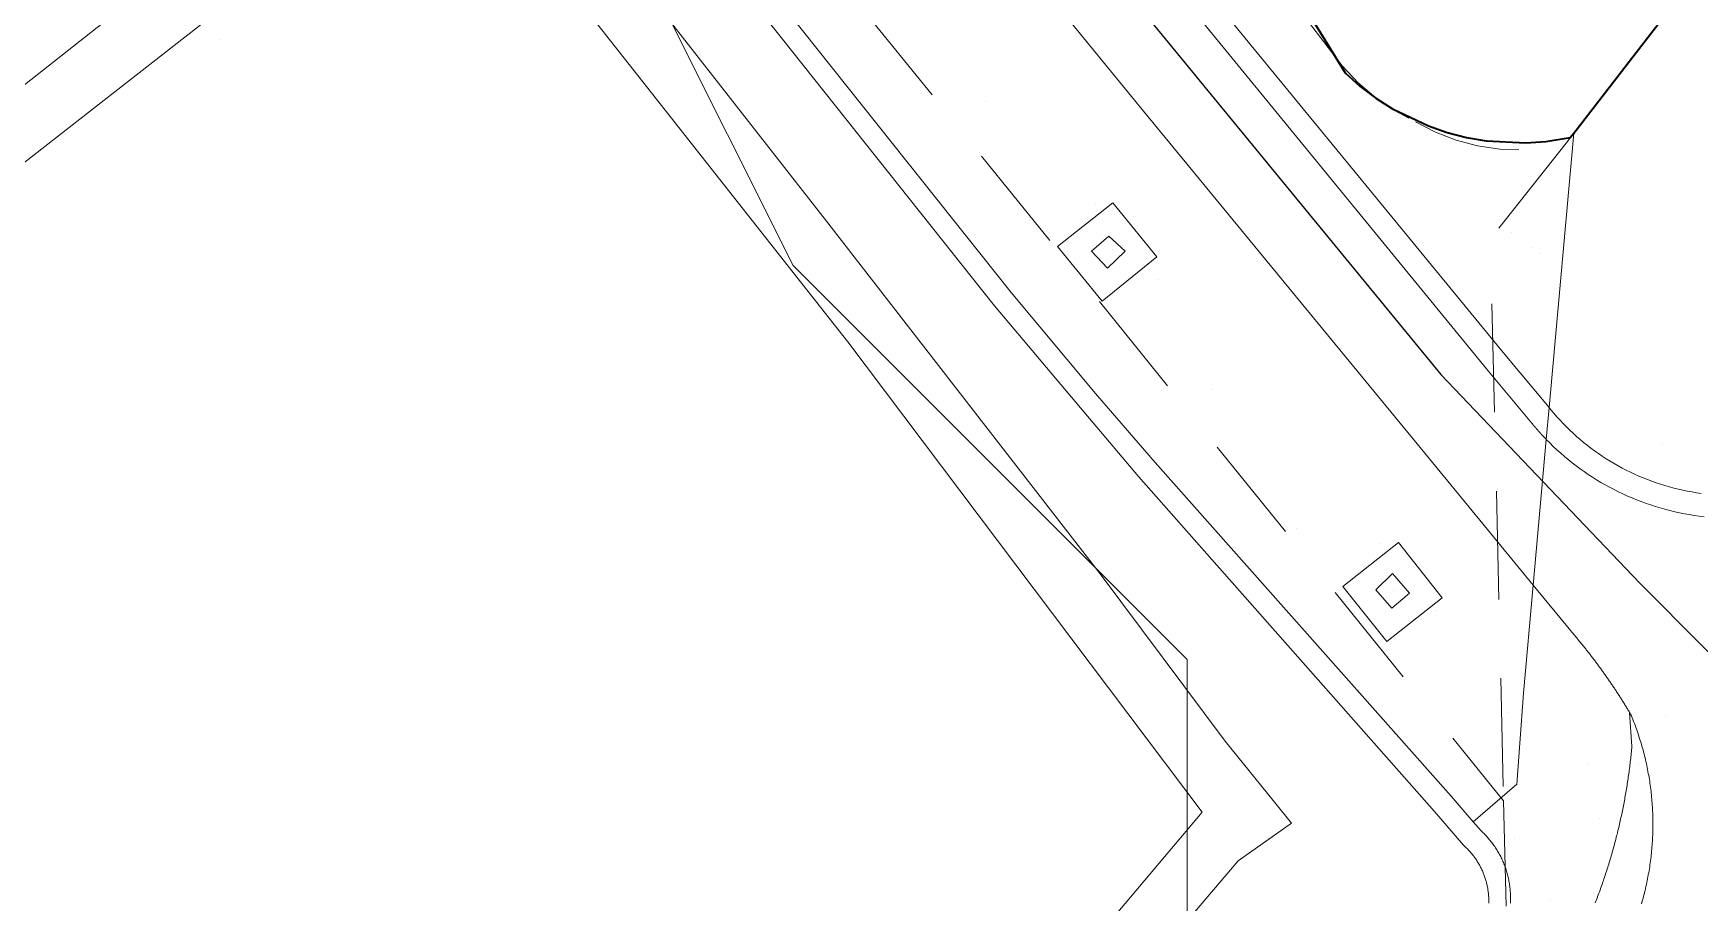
# Model space of a CAD drawing. Header units: metres. Extents: x 0 to 105485, y 0 to 425721.
# Drawn here: x 104873.22 to 104915.51, y 425401.33 to 425423.39 of the extents above; entities that cross this region are included whole.
import ezdxf

# ---------------------------------------------------------------- set-up
doc = ezdxf.new("R2010")
doc.units = ezdxf.units.M
doc.header["$MEASUREMENT"] = 0
doc.linetypes.add('KG-PERCEEL-SO', pattern=[19, 5.5, -4, 5.5, -4])
for name, color, linetype, lineweight in [('B-XX-GK-KADEMUUR-G', 150, 'Continuous', 18), ('B-XX-GR-BOOM-G', 90, 'Continuous', 13), ('B-XX-IE-AFVAL APART PLAATS-G', 7, 'Continuous', 18), ('B-XX-IE-MEUBILAIR-G', 7, 'Continuous', 18), ('B-XX-IE-MEUBILAIR_WATERWEGMEUBILAIR-G', 150, 'Continuous', 18), ('B-XX-KG-GRENS_PERCEEL-G', 150, 'KG-PERCEEL-SO', 18), ('B-XX-KW-KUNSTWERK_STEIGER-G', 170, 'Continuous', 18), ('B-XX-OG-BEBOUWING-G', 7, 'Continuous', 35), ('B-XX-OG-GRENS-G', 7, 'Continuous', 18), ('B-XX-OG-WATER_HAVEN-G', 170, 'Continuous', 18), ('B-XX-VH-GESLOTENVERHARDING-G', 10, 'Continuous', 18), ('B-XX-VH-ONVERHARD_ZAND-G', 210, 'Continuous', 18), ('B-XX-VH-OPENVERHARDING_SIERBESTRATING-G', 90, 'Continuous', 18), ('B-XX-VH-OPENVERHARDING_STRAATBAKSTEEN-G', 90, 'Continuous', 18)]:
    doc.layers.add(name, color=color, linetype=linetype, lineweight=lineweight)
doc.layers.add('GIS-WEGVAKKEN', color=2, linetype='Continuous')

msp = doc.modelspace()

# ---------------------------------------------------------------- linework, layer by layer
at = {"layer": 'B-XX-GK-KADEMUUR-G', "ltscale": 0.5}
for points in [[(104884.391, 425433.117), (104897.616, 425416.479), (104899.794, 425413.891), (104901.267, 425412.148), (104908.78, 425403.648), (104909.511, 425402.791), (104909.511, 425402.791), (104909.53, 425402.774), (104909.549, 425402.757), (104909.568, 425402.739), (104909.586, 425402.722), (104909.605, 425402.704), (104909.623, 425402.685), (104909.64, 425402.667), (104909.658, 425402.648), (104909.675, 425402.629), (104909.692, 425402.61), (104909.709, 425402.591), (104909.725, 425402.571), (104909.741, 425402.551), (104909.757, 425402.531), (104909.773, 425402.511), (104909.788, 425402.491), (104909.803, 425402.47), (104909.818, 425402.449), (104909.833, 425402.428), (104909.847, 425402.407), (104909.861, 425402.385), (104909.874, 425402.363), (104909.888, 425402.342), (104909.901, 425402.32), (104909.914, 425402.297), (104909.926, 425402.275), (104909.938, 425402.252), (104909.95, 425402.23), (104909.961, 425402.207), (104909.973, 425402.184), (104909.984, 425402.161), (104909.994, 425402.137), (104910.004, 425402.114), (104910.014, 425402.09), (104910.024, 425402.067), (104910.033, 425402.043), (104910.042, 425402.019), (104910.051, 425401.995), (104910.059, 425401.97), (104910.067, 425401.946), (104910.075, 425401.922), (104910.082, 425401.897), (104910.089, 425401.872), (104910.096, 425401.848), (104910.102, 425401.823), (104910.108, 425401.798), (104910.113, 425401.773), (104910.119, 425401.748), (104910.124, 425401.723), (104910.128, 425401.698), (104910.132, 425401.672), (104910.136, 425401.647), (104910.14, 425401.622), (104910.143, 425401.596), (104910.146, 425401.571), (104910.149, 425401.545), (104910.151, 425401.52), (104910.153, 425401.494), (104910.154, 425401.469), (104910.155, 425401.443), (104910.156, 425401.418), (104910.156, 425401.392), (104910.156, 425401.366), (104910.156, 425401.341), (104910.156, 425401.315)], [(104910.706, 425401.321), (104910.707, 425401.354), (104910.709, 425401.387), (104910.709, 425401.42), (104910.709, 425401.453), (104910.709, 425401.486), (104910.708, 425401.518), (104910.707, 425401.551), (104910.705, 425401.584), (104910.703, 425401.617), (104910.701, 425401.65), (104910.698, 425401.683), (104910.694, 425401.715), (104910.69, 425401.748), (104910.685, 425401.781), (104910.681, 425401.813), (104910.675, 425401.845), (104910.669, 425401.878), (104910.663, 425401.91), (104910.656, 425401.942), (104910.649, 425401.974), (104910.641, 425402.006), (104910.633, 425402.038), (104910.624, 425402.07), (104910.615, 425402.102), (104910.606, 425402.133), (104910.596, 425402.165), (104910.586, 425402.196), (104910.575, 425402.227), (104910.563, 425402.258), (104910.552, 425402.288), (104910.54, 425402.319), (104910.527, 425402.349), (104910.514, 425402.38), (104910.501, 425402.41), (104910.487, 425402.44), (104910.472, 425402.469), (104910.458, 425402.499), (104910.443, 425402.528), (104910.427, 425402.557), (104910.411, 425402.586), (104910.395, 425402.614), (104910.378, 425402.642), (104910.361, 425402.671), (104910.343, 425402.698), (104910.325, 425402.726), (104910.307, 425402.753), (104910.288, 425402.78), (104910.269, 425402.807), (104910.25, 425402.834), (104910.23, 425402.86), (104910.21, 425402.886), (104910.189, 425402.911), (104910.168, 425402.937), (104910.147, 425402.962), (104910.125, 425402.987), (104910.103, 425403.011), (104910.081, 425403.035), (104910.058, 425403.059), (104910.035, 425403.083), (104910.012, 425403.106), (104909.988, 425403.129), (104909.964, 425403.151), (104909.964, 425403.151), (104909.763, 425403.384), (104909.199, 425404.035), (104901.689, 425412.5), (104900.175, 425414.254), (104898.04, 425416.811), (104884.796, 425433.445)]]:
    msp.add_lwpolyline(points, dxfattribs=at)
at = {"layer": 'B-XX-GR-BOOM-G', "color": 0, "true_color": 0x604a38}
for points in [[(104900.603, 425417.895, 2.445), (104900.603, 425417.895, 5.245)], [(104907.749, 425409.25, 2.453), (104907.749, 425409.25, 5.253)]]:
    msp.add_polyline3d(points, dxfattribs=at)
at = {"layer": 'B-XX-IE-AFVAL APART PLAATS-G', "color": 0, "true_color": 0x604a38}
msp.add_polyline3d([(104905.265, 425410.834, 2.451), (104905.265, 425410.834, 3.951)], dxfattribs=at)
at = {"layer": 'B-XX-IE-MEUBILAIR-G', "color": 0, "true_color": 0x604a38}
for points in [[(104897.375, 425421.67, 2.426), (104897.375, 425421.67, 5.426)], [(104907.237, 425419.191, 2.615), (104907.237, 425419.191, 4.115)], [(104900.175, 425419.067, 2.448), (104900.175, 425419.067, 5.448)], [(104910.721, 425418.348, 2.773), (104910.721, 425418.348, 4.273)], [(104911.228, 425417.944, 2.799), (104911.228, 425417.944, 4.299)], [(104911.442, 425417.81, 2.809), (104911.442, 425417.81, 4.309)], [(104901.78, 425417.145, 2.449), (104901.78, 425417.145, 5.449)], [(104903.128, 425414.357, 2.472), (104903.128, 425414.357, 5.472)], [(104914.575, 425412.988, 2.885), (104914.575, 425412.988, 5.885)], [(104907.414, 425410.439, 2.479), (104907.414, 425410.439, 5.479)], [(104908.818, 425408.75, 2.48), (104908.818, 425408.75, 5.48)], [(104910.643, 425406.162, 2.473), (104910.643, 425406.162, 5.473)], [(104914.635, 425406.069, 2.606), (104914.635, 425406.069, 4.106)], [(104912.685, 425404.868, 2.485), (104912.685, 425404.868, 3.985)], [(104913.966, 425404.862, 2.534), (104913.966, 425404.862, 4.034)], [(104912.967, 425403.479, 2.463), (104912.967, 425403.479, 3.963)], [(104910.817, 425402.97, 2.388), (104910.817, 425402.97, 5.388)], [(104911.73, 425401.422, 2.417), (104911.73, 425401.422, 3.917)]]:
    msp.add_polyline3d(points, dxfattribs=at)
at = {"layer": 'B-XX-IE-MEUBILAIR_WATERWEGMEUBILAIR-G', "color": 0, "true_color": 0x604a38}
msp.add_polyline3d([(104877.97, 425423.241, 0), (104877.97, 425423.241, 1.5)], dxfattribs=at)
at = {"layer": 'B-XX-KG-GRENS_PERCEEL-G', "ltscale": 0.5, "flags": 128}
for points in [[(104882.341, 425438.731), (104910.533, 425403.916)], [(104912.116, 425420.608), (104920.286, 425431.181), (104919.565, 425432.069), (104919.418, 425432.296)], [(104902.394, 425427.806), (104906.082, 425423.035)], [(104906.082, 425423.035), (104906.439, 425422.566), (104906.844, 425422.137), (104907.292, 425421.755), (104907.78, 425421.423), (104908.3, 425421.146)], [(104908.3, 425421.146), (104908.8, 425420.882), (104909.327, 425420.677), (104909.874, 425420.535), (104910.434, 425420.456), (104910.999, 425420.442), (104911.562, 425420.493), (104912.116, 425420.608)], [(104912.116, 425420.608), (104910.199, 425418.177), (104910.533, 425403.916)], [(104910.533, 425403.916), (104910.596, 425401.24)]]:
    msp.add_lwpolyline(points, dxfattribs=at)
at = {"layer": 'B-XX-KW-KUNSTWERK_STEIGER-G', "ltscale": 0.5}
msp.add_lwpolyline([(104868.263, 425418.35), (104867.815, 425417.997), (104868.716, 425416.778), (104883.71, 425428.484), (104893.888, 425415.566), (104902.887, 425403.63), (104894.383, 425393.549), (104895.37, 425392.485), (104903.799, 425402.389), (104905.151, 425403.348), (104903.469, 425405.428), (104900.298, 425409.679), (104893.35, 425418.626), (104883.999, 425430.579), (104874.844, 425423.538)], close=True, dxfattribs=at)
at = {"layer": 'B-XX-OG-BEBOUWING-G', "ltscale": 0.5}
msp.add_lwpolyline([(104904.988, 425424.87), (104906.511, 425422.388), (104906.888, 425422.053), (104907.291, 425421.749), (104907.717, 425421.478), (104908.626, 425421.04), (104909.103, 425420.877), (104909.592, 425420.752), (104910.09, 425420.666), (104911.097, 425420.613), (104911.6, 425420.647), (104912.221, 425420.744), (104912.311, 425420.861), (104920.286, 425431.181)], dxfattribs=at)
at = {"layer": 'B-XX-OG-GRENS-G'}
msp.add_polyline3d([(104887.5, 425427.5, 1.567), (104892.5, 425417.5, 1.162), (104897.5, 425412.5, 1.317), (104902.5, 425407.5, 0.997), (104902.5, 425397.5, 2.066), (104897.5, 425392.5, 1.45), (104887.5, 425382.5, 2.342), (104877.5, 425372.5, 2.399), (104872.5, 425372.5, 2.411), (104867.5, 425367.5, 2.396), (104857.5, 425362.5, 2.473), (104847.5, 425357.5, 2.528), (104837.5, 425352.5, 2.596), (104832.5, 425347.5, 2.651), (104822.5, 425342.5, 2.668), (104817.5, 425337.5, 2.711), (104807.5, 425332.5, 2.715), (104792.5, 425332.5, 2.764)], dxfattribs=at)
at = {"layer": 'B-XX-OG-WATER_HAVEN-G', "ltscale": 0.5}
msp.add_lwpolyline([(104910.156, 425401.315), (104910.156, 425401.341), (104910.156, 425401.366), (104910.156, 425401.392), (104910.156, 425401.418), (104910.155, 425401.443), (104910.154, 425401.469), (104910.153, 425401.494), (104910.151, 425401.52), (104910.149, 425401.545), (104910.146, 425401.571), (104910.143, 425401.596), (104910.14, 425401.622), (104910.136, 425401.647), (104910.132, 425401.672), (104910.128, 425401.698), (104910.124, 425401.723), (104910.119, 425401.748), (104910.113, 425401.773), (104910.108, 425401.798), (104910.102, 425401.823), (104910.096, 425401.848), (104910.089, 425401.872), (104910.082, 425401.897), (104910.075, 425401.922), (104910.067, 425401.946), (104910.059, 425401.97), (104910.051, 425401.995), (104910.042, 425402.019), (104910.033, 425402.043), (104910.024, 425402.067), (104910.014, 425402.09), (104910.004, 425402.114), (104909.994, 425402.137), (104909.984, 425402.161), (104909.973, 425402.184), (104909.961, 425402.207), (104909.95, 425402.23), (104909.938, 425402.252), (104909.926, 425402.275), (104909.914, 425402.297), (104909.901, 425402.32), (104909.888, 425402.342), (104909.874, 425402.363), (104909.861, 425402.385), (104909.847, 425402.407), (104909.833, 425402.428), (104909.818, 425402.449), (104909.803, 425402.47), (104909.788, 425402.491), (104909.773, 425402.511), (104909.757, 425402.531), (104909.741, 425402.551), (104909.725, 425402.571), (104909.709, 425402.591), (104909.692, 425402.61), (104909.675, 425402.629), (104909.658, 425402.648), (104909.64, 425402.667), (104909.623, 425402.685), (104909.605, 425402.704), (104909.586, 425402.722), (104909.568, 425402.739), (104909.549, 425402.757), (104909.53, 425402.774), (104909.511, 425402.791), (104909.511, 425402.791), (104908.78, 425403.648), (104901.267, 425412.148), (104899.794, 425413.891), (104897.616, 425416.479), (104884.391, 425433.117)], dxfattribs=at)
at = {"layer": 'B-XX-VH-GESLOTENVERHARDING-G', "ltscale": 0.5}
for points in [[(104901.729, 425417.722), (104900.618, 425419.094), (104899.214, 425417.979), (104900.346, 425416.591)], [(104900.516, 425418.248), (104900.928, 425417.861), (104900.484, 425417.435), (104900.075, 425417.866)], [(104906.452, 425409.356), (104907.572, 425407.955), (104908.974, 425409.07), (104907.868, 425410.468)], [(104907.288, 425409.267), (104907.713, 425409.68), (104908.144, 425409.184), (104907.693, 425408.802)]]:
    msp.add_lwpolyline(points, close=True, dxfattribs=at)
at = {"layer": 'B-XX-VH-ONVERHARD_ZAND-G', "ltscale": 0.5}
for points in [[(104900.516, 425418.248), (104900.075, 425417.866), (104900.484, 425417.435), (104900.928, 425417.861)], [(104907.288, 425409.267), (104907.693, 425408.802), (104908.144, 425409.184), (104907.713, 425409.68)]]:
    msp.add_lwpolyline(points, close=True, dxfattribs=at)
at = {"layer": 'B-XX-VH-OPENVERHARDING_SIERBESTRATING-G', "ltscale": 0.5}
for points in [[(104894.194, 425430.22), (104901.393, 425421.42), (104908.654, 425412.598), (104911.284, 425409.389), (104911.615, 425413.086), (104911.615, 425413.086), (104911.611, 425413.091), (104911.606, 425413.095), (104911.602, 425413.1), (104911.597, 425413.104), (104911.593, 425413.109), (104911.588, 425413.114), (104911.584, 425413.118), (104911.58, 425413.123), (104911.575, 425413.128), (104911.571, 425413.132), (104911.566, 425413.137), (104911.562, 425413.141), (104911.558, 425413.146), (104911.553, 425413.151), (104911.549, 425413.155), (104911.544, 425413.16), (104911.54, 425413.165), (104911.536, 425413.169), (104911.531, 425413.174), (104911.527, 425413.179), (104911.523, 425413.183), (104911.518, 425413.188), (104911.514, 425413.193), (104911.51, 425413.198), (104911.505, 425413.202), (104911.501, 425413.207), (104911.497, 425413.212), (104911.492, 425413.216), (104911.488, 425413.221), (104911.484, 425413.226), (104911.479, 425413.231), (104911.475, 425413.235), (104911.471, 425413.24), (104911.466, 425413.245), (104911.462, 425413.249), (104911.458, 425413.254), (104911.454, 425413.259), (104911.449, 425413.264), (104911.445, 425413.268), (104911.441, 425413.273), (104911.437, 425413.278), (104911.432, 425413.283), (104911.428, 425413.288), (104911.424, 425413.292), (104911.42, 425413.297), (104911.415, 425413.302), (104911.411, 425413.307), (104911.407, 425413.311), (104911.403, 425413.316), (104911.398, 425413.321), (104911.394, 425413.326), (104911.39, 425413.331), (104911.386, 425413.335), (104911.381, 425413.34), (104911.377, 425413.345), (104911.373, 425413.35), (104911.369, 425413.355), (104911.365, 425413.36), (104911.361, 425413.364), (104911.356, 425413.369), (104911.352, 425413.374), (104911.348, 425413.379), (104911.344, 425413.384), (104911.34, 425413.389), (104911.336, 425413.393), (104911.331, 425413.398), (104911.327, 425413.403), (104911.323, 425413.408), (104911.319, 425413.413), (104911.315, 425413.418), (104911.311, 425413.423), (104911.307, 425413.428), (104911.302, 425413.433), (104911.298, 425413.437), (104911.294, 425413.442), (104911.29, 425413.447), (104911.286, 425413.452), (104911.282, 425413.457), (104911.278, 425413.462), (104911.274, 425413.467), (104911.27, 425413.472), (104911.266, 425413.477), (104911.262, 425413.482), (104911.257, 425413.487), (104911.253, 425413.491), (104911.249, 425413.496), (104911.245, 425413.501), (104911.241, 425413.506), (104911.237, 425413.511), (104911.233, 425413.516), (104911.229, 425413.521), (104911.225, 425413.526), (104911.221, 425413.531), (104911.217, 425413.536), (104911.213, 425413.541), (104911.209, 425413.546), (104911.205, 425413.551), (104911.201, 425413.556), (104911.197, 425413.561), (104911.197, 425413.561), (104910.099, 425414.875), (104903.569, 425422.857), (104896.207, 425431.846)], [(104896.667, 425432.195), (104904.054, 425423.179), (104910.562, 425415.242), (104911.688, 425413.894), (104911.713, 425414.177), (104912.311, 425420.861), (104912.221, 425420.744), (104911.6, 425420.647), (104911.097, 425420.613), (104910.09, 425420.666), (104909.592, 425420.752), (104909.103, 425420.877), (104908.626, 425421.04), (104907.717, 425421.478), (104907.291, 425421.749), (104906.888, 425422.053), (104906.511, 425422.388), (104904.988, 425424.87)], [(104915.621, 425411.126), (104915.495, 425411.141), (104915.37, 425411.159), (104915.245, 425411.179), (104915.121, 425411.201), (104914.997, 425411.225), (104914.874, 425411.252), (104914.751, 425411.282), (104914.628, 425411.313), (104914.507, 425411.347), (104914.386, 425411.384), (104914.265, 425411.423), (104914.146, 425411.463), (104914.027, 425411.507), (104913.909, 425411.552), (104913.792, 425411.6), (104913.676, 425411.65), (104913.561, 425411.702), (104913.447, 425411.757), (104913.334, 425411.813), (104913.222, 425411.872), (104913.111, 425411.933), (104913.002, 425411.996), (104912.894, 425412.061), (104912.787, 425412.128), (104912.681, 425412.198), (104912.576, 425412.269), (104912.473, 425412.342), (104912.372, 425412.417), (104912.272, 425412.494), (104912.173, 425412.573), (104912.076, 425412.654), (104911.981, 425412.737), (104911.887, 425412.822), (104911.794, 425412.908), (104911.704, 425412.996), (104911.615, 425413.086), (104911.615, 425413.086), (104911.284, 425409.389), (104912.237, 425408.225), (104912.237, 425408.225), (104912.254, 425408.205), (104912.271, 425408.186), (104912.287, 425408.166), (104912.304, 425408.147), (104912.321, 425408.127), (104912.337, 425408.108), (104912.354, 425408.088), (104912.371, 425408.068), (104912.387, 425408.048), (104912.404, 425408.029), (104912.42, 425408.009), (104912.437, 425407.989), (104912.453, 425407.969), (104912.469, 425407.949), (104912.486, 425407.929), (104912.502, 425407.909), (104912.518, 425407.89), (104912.534, 425407.87), (104912.551, 425407.849), (104912.567, 425407.829), (104912.583, 425407.809), (104912.599, 425407.789), (104912.615, 425407.769), (104912.631, 425407.749), (104912.647, 425407.729), (104912.663, 425407.709), (104912.679, 425407.688), (104912.695, 425407.668), (104912.711, 425407.648), (104912.726, 425407.627), (104912.742, 425407.607), (104912.758, 425407.587), (104912.774, 425407.566), (104912.789, 425407.546), (104912.805, 425407.525), (104912.821, 425407.505), (104912.836, 425407.484), (104912.852, 425407.464), (104912.867, 425407.443), (104912.883, 425407.423), (104912.898, 425407.402), (104912.913, 425407.381), (104912.929, 425407.361), (104912.944, 425407.34), (104912.959, 425407.319), (104912.974, 425407.298), (104912.99, 425407.278), (104913.005, 425407.257), (104913.02, 425407.236), (104913.035, 425407.215), (104913.05, 425407.194), (104913.065, 425407.173), (104913.08, 425407.152), (104913.095, 425407.131), (104913.11, 425407.11), (104913.125, 425407.089), (104913.139, 425407.068), (104913.154, 425407.047), (104913.169, 425407.026), (104913.184, 425407.005), (104913.198, 425406.984), (104913.213, 425406.962), (104913.228, 425406.941), (104913.242, 425406.92), (104913.257, 425406.899), (104913.271, 425406.877), (104913.286, 425406.856), (104913.3, 425406.835), (104913.314, 425406.813), (104913.329, 425406.792), (104913.343, 425406.771), (104913.357, 425406.749), (104913.372, 425406.728), (104913.386, 425406.706), (104913.4, 425406.685), (104913.414, 425406.663), (104913.428, 425406.642), (104913.442, 425406.62), (104913.456, 425406.598), (104913.47, 425406.577), (104913.484, 425406.555), (104913.498, 425406.533), (104913.512, 425406.512), (104913.526, 425406.49), (104913.539, 425406.468), (104913.553, 425406.446), (104913.567, 425406.425), (104913.58, 425406.403), (104913.594, 425406.381), (104913.608, 425406.359), (104913.621, 425406.337), (104913.635, 425406.315), (104913.648, 425406.293), (104913.661, 425406.271), (104913.675, 425406.249), (104913.688, 425406.227), (104913.702, 425406.205), (104913.715, 425406.183), (104913.728, 425406.161), (104913.728, 425406.161), (104913.755, 425406.116), (104913.755, 425406.116), (104913.775, 425406.069), (104913.794, 425406.022), (104913.813, 425405.975), (104913.832, 425405.928), (104913.85, 425405.881), (104913.868, 425405.833), (104913.885, 425405.786), (104913.903, 425405.738), (104913.92, 425405.69), (104913.936, 425405.642), (104913.953, 425405.594), (104913.968, 425405.546), (104913.984, 425405.498), (104913.999, 425405.449), (104914.014, 425405.401), (104914.029, 425405.352), (104914.043, 425405.304), (104914.057, 425405.255), (104914.07, 425405.206), (104914.083, 425405.157), (104914.096, 425405.108), (104914.109, 425405.059), (104914.121, 425405.009), (104914.133, 425404.96), (104914.144, 425404.911), (104914.155, 425404.861), (104914.166, 425404.811), (104914.176, 425404.762), (104914.186, 425404.712), (104914.196, 425404.662), (104914.205, 425404.612), (104914.214, 425404.562), (104914.223, 425404.512), (104914.231, 425404.462), (104914.239, 425404.412), (104914.246, 425404.362), (104914.254, 425404.312), (104914.26, 425404.262), (104914.267, 425404.211), (104914.273, 425404.161), (104914.279, 425404.11), (104914.284, 425404.06), (104914.289, 425404.01), (104914.294, 425403.959), (104914.298, 425403.908), (104914.302, 425403.858), (104914.306, 425403.807), (104914.309, 425403.757), (104914.312, 425403.706), (104914.314, 425403.655), (104914.316, 425403.605), (104914.318, 425403.554), (104914.32, 425403.503), (104914.321, 425403.452), (104914.321, 425403.402), (104914.322, 425403.351), (104914.322, 425403.3), (104914.321, 425403.25), (104914.321, 425403.199), (104914.32, 425403.148), (104914.318, 425403.097), (104914.316, 425403.047), (104914.314, 425402.996), (104914.312, 425402.945), (104914.309, 425402.895), (104914.306, 425402.844), (104914.302, 425402.793), (104914.298, 425402.743), (104914.294, 425402.692), (104914.289, 425402.642), (104914.284, 425402.591), (104914.279, 425402.541), (104914.273, 425402.49), (104914.267, 425402.44), (104914.26, 425402.39), (104914.253, 425402.339), (104914.246, 425402.289), (104914.239, 425402.239), (104914.231, 425402.189), (104914.223, 425402.139), (104914.214, 425402.089), (104914.205, 425402.039), (104914.196, 425401.989), (104914.186, 425401.939), (104914.176, 425401.89), (104914.166, 425401.84), (104914.155, 425401.79), (104914.144, 425401.741), (104914.132, 425401.691), (104914.121, 425401.642), (104914.109, 425401.593), (104914.096, 425401.544), (104914.083, 425401.494), (104914.07, 425401.446), (104914.057, 425401.397), (104914.043, 425401.348), (104914.028, 425401.299)]]:
    msp.add_lwpolyline(points, dxfattribs=at)
at = {"layer": 'B-XX-VH-OPENVERHARDING_STRAATBAKSTEEN-G', "ltscale": 0.5}
for points in [[(104884.796, 425433.445), (104898.04, 425416.811), (104900.175, 425414.254), (104901.689, 425412.5), (104909.199, 425404.035), (104909.763, 425403.384), (104910.865, 425404.337), (104911.039, 425406.649), (104911.284, 425409.389), (104908.654, 425412.598), (104901.393, 425421.42), (104894.194, 425430.22)], [(104896.207, 425431.846), (104903.569, 425422.857), (104910.099, 425414.875), (104911.197, 425413.561), (104911.197, 425413.561), (104911.201, 425413.556), (104911.205, 425413.551), (104911.209, 425413.546), (104911.213, 425413.541), (104911.217, 425413.536), (104911.221, 425413.531), (104911.225, 425413.526), (104911.229, 425413.521), (104911.233, 425413.516), (104911.237, 425413.511), (104911.241, 425413.506), (104911.245, 425413.501), (104911.249, 425413.496), (104911.253, 425413.491), (104911.257, 425413.487), (104911.262, 425413.482), (104911.266, 425413.477), (104911.27, 425413.472), (104911.274, 425413.467), (104911.278, 425413.462), (104911.282, 425413.457), (104911.286, 425413.452), (104911.29, 425413.447), (104911.294, 425413.442), (104911.298, 425413.437), (104911.302, 425413.433), (104911.307, 425413.428), (104911.311, 425413.423), (104911.315, 425413.418), (104911.319, 425413.413), (104911.323, 425413.408), (104911.327, 425413.403), (104911.331, 425413.398), (104911.336, 425413.393), (104911.34, 425413.389), (104911.344, 425413.384), (104911.348, 425413.379), (104911.352, 425413.374), (104911.356, 425413.369), (104911.361, 425413.364), (104911.365, 425413.36), (104911.369, 425413.355), (104911.373, 425413.35), (104911.377, 425413.345), (104911.381, 425413.34), (104911.386, 425413.335), (104911.39, 425413.331), (104911.394, 425413.326), (104911.398, 425413.321), (104911.403, 425413.316), (104911.407, 425413.311), (104911.411, 425413.307), (104911.415, 425413.302), (104911.42, 425413.297), (104911.424, 425413.292), (104911.428, 425413.288), (104911.432, 425413.283), (104911.437, 425413.278), (104911.441, 425413.273), (104911.445, 425413.268), (104911.449, 425413.264), (104911.454, 425413.259), (104911.458, 425413.254), (104911.462, 425413.249), (104911.466, 425413.245), (104911.471, 425413.24), (104911.475, 425413.235), (104911.479, 425413.231), (104911.484, 425413.226), (104911.488, 425413.221), (104911.492, 425413.216), (104911.497, 425413.212), (104911.501, 425413.207), (104911.505, 425413.202), (104911.51, 425413.198), (104911.514, 425413.193), (104911.518, 425413.188), (104911.523, 425413.183), (104911.527, 425413.179), (104911.531, 425413.174), (104911.536, 425413.169), (104911.54, 425413.165), (104911.544, 425413.16), (104911.549, 425413.155), (104911.553, 425413.151), (104911.558, 425413.146), (104911.562, 425413.141), (104911.566, 425413.137), (104911.571, 425413.132), (104911.575, 425413.128), (104911.58, 425413.123), (104911.584, 425413.118), (104911.588, 425413.114), (104911.593, 425413.109), (104911.597, 425413.104), (104911.602, 425413.1), (104911.606, 425413.095), (104911.611, 425413.091), (104911.615, 425413.086), (104911.615, 425413.086), (104911.688, 425413.894), (104910.562, 425415.242), (104904.054, 425423.179), (104896.667, 425432.195)], [(104920.286, 425431.181), (104912.311, 425420.861), (104911.713, 425414.177), (104911.688, 425413.894), (104911.732, 425413.841), (104911.732, 425413.841), (104911.808, 425413.751), (104911.885, 425413.662), (104911.964, 425413.575), (104912.045, 425413.49), (104912.127, 425413.406), (104912.211, 425413.323), (104912.297, 425413.243), (104912.384, 425413.164), (104912.473, 425413.087), (104912.563, 425413.012), (104912.655, 425412.938), (104912.748, 425412.866), (104912.843, 425412.796), (104912.939, 425412.728), (104913.036, 425412.662), (104913.135, 425412.598), (104913.235, 425412.536), (104913.336, 425412.476), (104913.438, 425412.417), (104913.541, 425412.361), (104913.646, 425412.307), (104913.751, 425412.255), (104913.858, 425412.205), (104913.965, 425412.157), (104914.073, 425412.112), (104914.183, 425412.068), (104914.293, 425412.027), (104914.404, 425411.987), (104914.515, 425411.95), (104914.628, 425411.915), (104914.741, 425411.883), (104914.854, 425411.852), (104914.968, 425411.824), (104915.083, 425411.799), (104915.198, 425411.775), (104915.314, 425411.754), (104915.43, 425411.735), (104915.547, 425411.718)], [(104915.547, 425411.718), (104915.43, 425411.735), (104915.314, 425411.754), (104915.198, 425411.775), (104915.083, 425411.799), (104914.968, 425411.824), (104914.854, 425411.852), (104914.741, 425411.883), (104914.628, 425411.915), (104914.515, 425411.95), (104914.404, 425411.987), (104914.293, 425412.027), (104914.183, 425412.068), (104914.073, 425412.112), (104913.965, 425412.157), (104913.858, 425412.205), (104913.751, 425412.255), (104913.646, 425412.307), (104913.541, 425412.361), (104913.438, 425412.417), (104913.336, 425412.476), (104913.235, 425412.536), (104913.135, 425412.598), (104913.036, 425412.662), (104912.939, 425412.728), (104912.843, 425412.796), (104912.748, 425412.866), (104912.655, 425412.938), (104912.563, 425413.012), (104912.473, 425413.087), (104912.384, 425413.164), (104912.297, 425413.243), (104912.211, 425413.323), (104912.127, 425413.406), (104912.045, 425413.49), (104911.964, 425413.575), (104911.885, 425413.662), (104911.808, 425413.751), (104911.732, 425413.841), (104911.732, 425413.841), (104911.688, 425413.894), (104911.615, 425413.086), (104911.704, 425412.996), (104911.794, 425412.908), (104911.887, 425412.822), (104911.981, 425412.737), (104912.076, 425412.654), (104912.173, 425412.573), (104912.272, 425412.494), (104912.372, 425412.417), (104912.473, 425412.342), (104912.576, 425412.269), (104912.681, 425412.198), (104912.787, 425412.128), (104912.894, 425412.061), (104913.002, 425411.996), (104913.111, 425411.933), (104913.222, 425411.872), (104913.334, 425411.813), (104913.447, 425411.757), (104913.561, 425411.702), (104913.676, 425411.65), (104913.792, 425411.6), (104913.909, 425411.552), (104914.027, 425411.507), (104914.146, 425411.463), (104914.265, 425411.423), (104914.386, 425411.384), (104914.507, 425411.347), (104914.628, 425411.313), (104914.751, 425411.282), (104914.874, 425411.252), (104914.997, 425411.225), (104915.121, 425411.201), (104915.245, 425411.179), (104915.37, 425411.159), (104915.495, 425411.141), (104915.621, 425411.126)], [(104912.857, 425401.325), (104912.872, 425401.366), (104912.888, 425401.406), (104912.904, 425401.447), (104912.919, 425401.488), (104912.934, 425401.528), (104912.949, 425401.569), (104912.964, 425401.61), (104912.979, 425401.651), (104912.994, 425401.692), (104913.009, 425401.733), (104913.023, 425401.774), (104913.038, 425401.815), (104913.052, 425401.856), (104913.066, 425401.897), (104913.08, 425401.938), (104913.094, 425401.98), (104913.108, 425402.021), (104913.122, 425402.062), (104913.135, 425402.104), (104913.149, 425402.145), (104913.162, 425402.186), (104913.175, 425402.228), (104913.188, 425402.269), (104913.201, 425402.311), (104913.214, 425402.353), (104913.226, 425402.394), (104913.239, 425402.436), (104913.251, 425402.478), (104913.264, 425402.519), (104913.276, 425402.561), (104913.288, 425402.603), (104913.3, 425402.645), (104913.311, 425402.687), (104913.323, 425402.729), (104913.335, 425402.771), (104913.346, 425402.813), (104913.357, 425402.855), (104913.368, 425402.897), (104913.379, 425402.939), (104913.39, 425402.981), (104913.401, 425403.023), (104913.412, 425403.065), (104913.422, 425403.108), (104913.433, 425403.15), (104913.443, 425403.192), (104913.453, 425403.235), (104913.463, 425403.277), (104913.473, 425403.319), (104913.483, 425403.362), (104913.492, 425403.404), (104913.502, 425403.447), (104913.511, 425403.489), (104913.52, 425403.532), (104913.529, 425403.574), (104913.538, 425403.617), (104913.547, 425403.66), (104913.556, 425403.702), (104913.564, 425403.745), (104913.573, 425403.788), (104913.581, 425403.83), (104913.589, 425403.873), (104913.598, 425403.916), (104913.605, 425403.959), (104913.613, 425404.001), (104913.621, 425404.044), (104913.628, 425404.087), (104913.636, 425404.13), (104913.643, 425404.173), (104913.65, 425404.216), (104913.657, 425404.259), (104913.664, 425404.302), (104913.671, 425404.345), (104913.678, 425404.388), (104913.684, 425404.431), (104913.691, 425404.474), (104913.697, 425404.517), (104913.703, 425404.56), (104913.709, 425404.603), (104913.715, 425404.646), (104913.721, 425404.689), (104913.726, 425404.733), (104913.732, 425404.776), (104913.737, 425404.819), (104913.742, 425404.862), (104913.747, 425404.905), (104913.752, 425404.949), (104913.757, 425404.992), (104913.762, 425405.035), (104913.766, 425405.078), (104913.771, 425405.122), (104913.775, 425405.165), (104913.779, 425405.208), (104913.783, 425405.252), (104913.787, 425405.295), (104913.787, 425405.295), (104913.728, 425406.161), (104913.728, 425406.161), (104913.715, 425406.183), (104913.702, 425406.205), (104913.688, 425406.227), (104913.675, 425406.249), (104913.661, 425406.271), (104913.648, 425406.293), (104913.635, 425406.315), (104913.621, 425406.337), (104913.608, 425406.359), (104913.594, 425406.381), (104913.58, 425406.403), (104913.567, 425406.425), (104913.553, 425406.446), (104913.539, 425406.468), (104913.526, 425406.49), (104913.512, 425406.512), (104913.498, 425406.533), (104913.484, 425406.555), (104913.47, 425406.577), (104913.456, 425406.598), (104913.442, 425406.62), (104913.428, 425406.642), (104913.414, 425406.663), (104913.4, 425406.685), (104913.386, 425406.706), (104913.372, 425406.728), (104913.357, 425406.749), (104913.343, 425406.771), (104913.329, 425406.792), (104913.314, 425406.813), (104913.3, 425406.835), (104913.286, 425406.856), (104913.271, 425406.877), (104913.257, 425406.899), (104913.242, 425406.92), (104913.228, 425406.941), (104913.213, 425406.962), (104913.198, 425406.984), (104913.184, 425407.005), (104913.169, 425407.026), (104913.154, 425407.047), (104913.139, 425407.068), (104913.125, 425407.089), (104913.11, 425407.11), (104913.095, 425407.131), (104913.08, 425407.152), (104913.065, 425407.173), (104913.05, 425407.194), (104913.035, 425407.215), (104913.02, 425407.236), (104913.005, 425407.257), (104912.99, 425407.278), (104912.974, 425407.298), (104912.959, 425407.319), (104912.944, 425407.34), (104912.929, 425407.361), (104912.913, 425407.381), (104912.898, 425407.402), (104912.883, 425407.423), (104912.867, 425407.443), (104912.852, 425407.464), (104912.836, 425407.484), (104912.821, 425407.505), (104912.805, 425407.525), (104912.789, 425407.546), (104912.774, 425407.566), (104912.758, 425407.587), (104912.742, 425407.607), (104912.726, 425407.627), (104912.711, 425407.648), (104912.695, 425407.668), (104912.679, 425407.688), (104912.663, 425407.709), (104912.647, 425407.729), (104912.631, 425407.749), (104912.615, 425407.769), (104912.599, 425407.789), (104912.583, 425407.809), (104912.567, 425407.829), (104912.551, 425407.849), (104912.534, 425407.87), (104912.518, 425407.89), (104912.502, 425407.909), (104912.486, 425407.929), (104912.469, 425407.949), (104912.453, 425407.969), (104912.437, 425407.989), (104912.42, 425408.009), (104912.404, 425408.029), (104912.387, 425408.048), (104912.371, 425408.068), (104912.354, 425408.088), (104912.337, 425408.108), (104912.321, 425408.127), (104912.304, 425408.147), (104912.287, 425408.166), (104912.271, 425408.186), (104912.254, 425408.205), (104912.237, 425408.225), (104912.237, 425408.225), (104911.284, 425409.389), (104911.039, 425406.649), (104910.865, 425404.337), (104909.763, 425403.384), (104909.964, 425403.151), (104909.964, 425403.151), (104909.988, 425403.129), (104910.012, 425403.106), (104910.035, 425403.083), (104910.058, 425403.059), (104910.081, 425403.035), (104910.103, 425403.011), (104910.125, 425402.987), (104910.147, 425402.962), (104910.168, 425402.937), (104910.189, 425402.911), (104910.21, 425402.886), (104910.23, 425402.86), (104910.25, 425402.834), (104910.269, 425402.807), (104910.288, 425402.78), (104910.307, 425402.753), (104910.325, 425402.726), (104910.343, 425402.698), (104910.361, 425402.671), (104910.378, 425402.642), (104910.395, 425402.614), (104910.411, 425402.586), (104910.427, 425402.557), (104910.443, 425402.528), (104910.458, 425402.499), (104910.472, 425402.469), (104910.487, 425402.44), (104910.501, 425402.41), (104910.514, 425402.38), (104910.527, 425402.349), (104910.54, 425402.319), (104910.552, 425402.288), (104910.563, 425402.258), (104910.575, 425402.227), (104910.586, 425402.196), (104910.596, 425402.165), (104910.606, 425402.133), (104910.615, 425402.102), (104910.624, 425402.07), (104910.633, 425402.038), (104910.641, 425402.006), (104910.649, 425401.974), (104910.656, 425401.942), (104910.663, 425401.91), (104910.669, 425401.878), (104910.675, 425401.845), (104910.681, 425401.813), (104910.685, 425401.781), (104910.69, 425401.748), (104910.694, 425401.715), (104910.698, 425401.683), (104910.701, 425401.65), (104910.703, 425401.617), (104910.705, 425401.584), (104910.707, 425401.551), (104910.708, 425401.518), (104910.709, 425401.486), (104910.709, 425401.453), (104910.709, 425401.42), (104910.709, 425401.387), (104910.707, 425401.354), (104910.706, 425401.321)], [(104914.028, 425401.299), (104914.043, 425401.348), (104914.057, 425401.397), (104914.07, 425401.446), (104914.083, 425401.494), (104914.096, 425401.544), (104914.109, 425401.593), (104914.121, 425401.642), (104914.132, 425401.691), (104914.144, 425401.741), (104914.155, 425401.79), (104914.166, 425401.84), (104914.176, 425401.89), (104914.186, 425401.939), (104914.196, 425401.989), (104914.205, 425402.039), (104914.214, 425402.089), (104914.223, 425402.139), (104914.231, 425402.189), (104914.239, 425402.239), (104914.246, 425402.289), (104914.253, 425402.339), (104914.26, 425402.39), (104914.267, 425402.44), (104914.273, 425402.49), (104914.279, 425402.541), (104914.284, 425402.591), (104914.289, 425402.642), (104914.294, 425402.692), (104914.298, 425402.743), (104914.302, 425402.793), (104914.306, 425402.844), (104914.309, 425402.895), (104914.312, 425402.945), (104914.314, 425402.996), (104914.316, 425403.047), (104914.318, 425403.097), (104914.32, 425403.148), (104914.321, 425403.199), (104914.321, 425403.25), (104914.322, 425403.3), (104914.322, 425403.351), (104914.321, 425403.402), (104914.321, 425403.452), (104914.32, 425403.503), (104914.318, 425403.554), (104914.316, 425403.605), (104914.314, 425403.655), (104914.312, 425403.706), (104914.309, 425403.757), (104914.306, 425403.807), (104914.302, 425403.858), (104914.298, 425403.908), (104914.294, 425403.959), (104914.289, 425404.01), (104914.284, 425404.06), (104914.279, 425404.11), (104914.273, 425404.161), (104914.267, 425404.211), (104914.26, 425404.262), (104914.254, 425404.312), (104914.246, 425404.362), (104914.239, 425404.412), (104914.231, 425404.462), (104914.223, 425404.512), (104914.214, 425404.562), (104914.205, 425404.612), (104914.196, 425404.662), (104914.186, 425404.712), (104914.176, 425404.762), (104914.166, 425404.811), (104914.155, 425404.861), (104914.144, 425404.911), (104914.133, 425404.96), (104914.121, 425405.009), (104914.109, 425405.059), (104914.096, 425405.108), (104914.083, 425405.157), (104914.07, 425405.206), (104914.057, 425405.255), (104914.043, 425405.304), (104914.029, 425405.352), (104914.014, 425405.401), (104913.999, 425405.449), (104913.984, 425405.498), (104913.968, 425405.546), (104913.953, 425405.594), (104913.936, 425405.642), (104913.92, 425405.69), (104913.903, 425405.738), (104913.885, 425405.786), (104913.868, 425405.833), (104913.85, 425405.881), (104913.832, 425405.928), (104913.813, 425405.975), (104913.794, 425406.022), (104913.775, 425406.069), (104913.755, 425406.116), (104913.755, 425406.116), (104913.728, 425406.161), (104913.787, 425405.295), (104913.787, 425405.295), (104913.783, 425405.252), (104913.779, 425405.208), (104913.775, 425405.165), (104913.771, 425405.122), (104913.766, 425405.078), (104913.762, 425405.035), (104913.757, 425404.992), (104913.752, 425404.949), (104913.747, 425404.905), (104913.742, 425404.862), (104913.737, 425404.819), (104913.732, 425404.776), (104913.726, 425404.733), (104913.721, 425404.689), (104913.715, 425404.646), (104913.709, 425404.603), (104913.703, 425404.56), (104913.697, 425404.517), (104913.691, 425404.474), (104913.684, 425404.431), (104913.678, 425404.388), (104913.671, 425404.345), (104913.664, 425404.302), (104913.657, 425404.259), (104913.65, 425404.216), (104913.643, 425404.173), (104913.636, 425404.13), (104913.628, 425404.087), (104913.621, 425404.044), (104913.613, 425404.001), (104913.605, 425403.959), (104913.598, 425403.916), (104913.589, 425403.873), (104913.581, 425403.83), (104913.573, 425403.788), (104913.564, 425403.745), (104913.556, 425403.702), (104913.547, 425403.66), (104913.538, 425403.617), (104913.529, 425403.574), (104913.52, 425403.532), (104913.511, 425403.489), (104913.502, 425403.447), (104913.492, 425403.404), (104913.483, 425403.362), (104913.473, 425403.319), (104913.463, 425403.277), (104913.453, 425403.235), (104913.443, 425403.192), (104913.433, 425403.15), (104913.422, 425403.108), (104913.412, 425403.065), (104913.401, 425403.023), (104913.39, 425402.981), (104913.379, 425402.939), (104913.368, 425402.897), (104913.357, 425402.855), (104913.346, 425402.813), (104913.335, 425402.771), (104913.323, 425402.729), (104913.311, 425402.687), (104913.3, 425402.645), (104913.288, 425402.603), (104913.276, 425402.561), (104913.264, 425402.519), (104913.251, 425402.478), (104913.239, 425402.436), (104913.226, 425402.394), (104913.214, 425402.353), (104913.201, 425402.311), (104913.188, 425402.269), (104913.175, 425402.228), (104913.162, 425402.186), (104913.149, 425402.145), (104913.135, 425402.104), (104913.122, 425402.062), (104913.108, 425402.021), (104913.094, 425401.98), (104913.08, 425401.938), (104913.066, 425401.897), (104913.052, 425401.856), (104913.038, 425401.815), (104913.023, 425401.774), (104913.009, 425401.733), (104912.994, 425401.692), (104912.979, 425401.651), (104912.964, 425401.61), (104912.949, 425401.569), (104912.934, 425401.528), (104912.919, 425401.488), (104912.904, 425401.447), (104912.888, 425401.406), (104912.872, 425401.366), (104912.857, 425401.325)]]:
    msp.add_lwpolyline(points, dxfattribs=at)
for points in [[(104901.729, 425417.722), (104900.346, 425416.591), (104899.214, 425417.979), (104900.618, 425419.094)], [(104906.452, 425409.356), (104907.868, 425410.468), (104908.974, 425409.07), (104907.572, 425407.955)]]:
    msp.add_lwpolyline(points, close=True, dxfattribs=at)
at = {"layer": 'GIS-WEGVAKKEN'}
msp.add_lwpolyline([(104878.616, 425451.518), (104893.82, 425433.15), (104908.94, 425414.73), (104913.98, 425409.45), (104918.889, 425404.517)], dxfattribs=at)

doc.saveas('drawing.dxf')
